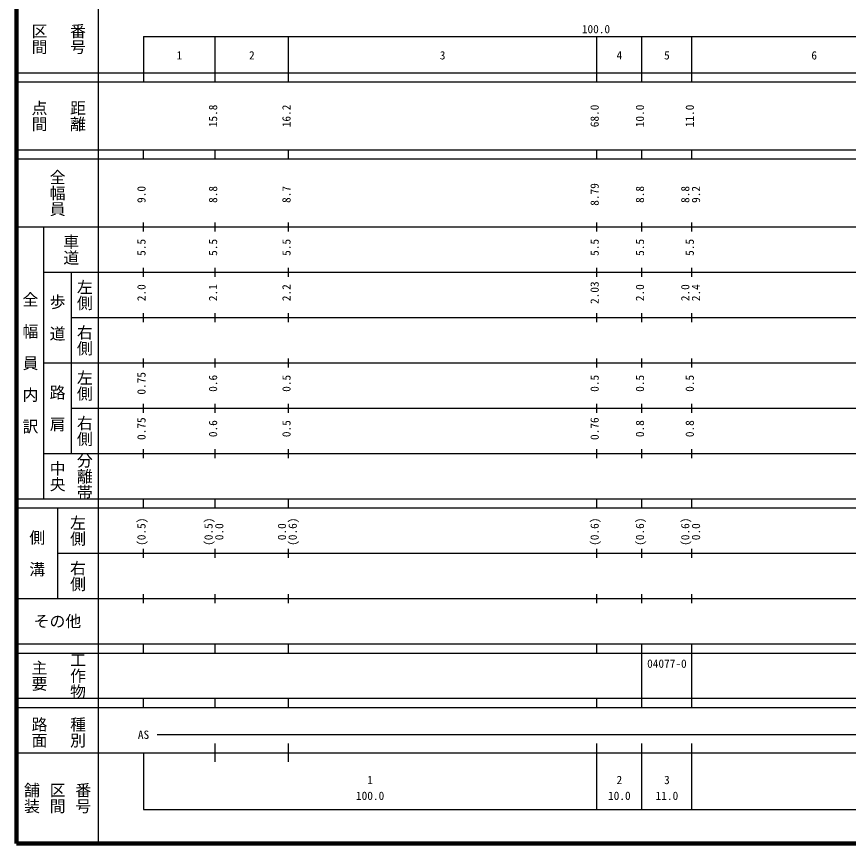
# Model space of a CAD drawing. Units: millimetres on the paper, enlarged 1000 times. Extents: x 40000 to 680000, y 20000 to 380000.
# Drawn here: x 40000 to 223540, y 20000 to 202409 of the extents above; entities that cross this region are included whole.
import ezdxf
from ezdxf.enums import TextEntityAlignment as Align

# ---------------------------------------------------------------- set-up
doc = ezdxf.new("R2010")
doc.units = ezdxf.units.MM
doc.header["$LTSCALE"] = 1000
doc.layers.add('M-TTL', color=2, linetype='Continuous', lineweight=140)
doc.layers.add('M-TTL-BAND', color=7, linetype='Continuous', lineweight=25)
doc.styles.add('@ＭＳ ゴシック', font='')
doc.styles.add('ＭＳ ゴシック', font='')
doc.styles.get('@ＭＳ ゴシック').set_extended_font_data('@MS Gothic')
doc.styles.get('ＭＳ ゴシック').set_extended_font_data('MS Gothic')

msp = doc.modelspace()

# ---------------------------------------------------------------- linework, layer by layer
at = {"layer": 'M-TTL'}
for p, q in [((40000, 380000), (40000, 20000)), ((40000, 20000), (680000, 20000))]:
    msp.add_line(p, q, dxfattribs=at)
at = {"layer": 'M-TTL-BAND'}
for p, q in [((58000, 370000), (58000, 20000)), ((68000, 198000), (579000, 198000)), ((68000, 198000), (68000, 188000)), ((83800, 188000), (83800, 198000)), ((100000, 188000), (100000, 198000)), ((168000, 188000), (168000, 198000)), ((178000, 188000), (178000, 198000)), ((189000, 188000), (189000, 198000)), ((40000, 190000), (579000, 190000)), ((40000, 188000), (579000, 188000)), ((40000, 173000), (579000, 173000)), ((68000, 171000), (68000, 173000)), ((83800, 171000), (83800, 173000)), ((100000, 171000), (100000, 173000)), ((168000, 171000), (168000, 173000)), ((178000, 171000), (178000, 173000)), ((189000, 171000), (189000, 173000)), ((40000, 171000), (579000, 171000)), ((68000, 155000), (68000, 157000)), ((83800, 155000), (83800, 157000)), ((100000, 155000), (100000, 157000)), ((168000, 155000), (168000, 157000)), ((178000, 155000), (178000, 157000)), ((189000, 155000), (189000, 157000)), ((40000, 156000), (579000, 156000)), ((46000, 96000), (46000, 156000)), ((68000, 145000), (68000, 147000)), ((83800, 145000), (83800, 147000)), ((100000, 145000), (100000, 147000)), ((168000, 145000), (168000, 147000)), ((178000, 145000), (178000, 147000)), ((189000, 145000), (189000, 147000)), ((46000, 146000), (579000, 146000)), ((52000, 146000), (52000, 106000)), ((52000, 136000), (579000, 136000)), ((68000, 135000), (68000, 137000)), ((83800, 135000), (83800, 137000)), ((100000, 135000), (100000, 137000)), ((168000, 135000), (168000, 137000)), ((178000, 135000), (178000, 137000)), ((189000, 135000), (189000, 137000)), ((68000, 125000), (68000, 127000)), ((83800, 125000), (83800, 127000)), ((100000, 125000), (100000, 127000)), ((168000, 125000), (168000, 127000)), ((178000, 125000), (178000, 127000)), ((189000, 125000), (189000, 127000)), ((46000, 126000), (579000, 126000)), ((52000, 116000), (579000, 116000)), ((68000, 115000), (68000, 117000)), ((83800, 115000), (83800, 117000)), ((100000, 115000), (100000, 117000)), ((168000, 115000), (168000, 117000)), ((178000, 115000), (178000, 117000)), ((189000, 115000), (189000, 117000)), ((68000, 105000), (68000, 107000)), ((83800, 105000), (83800, 107000)), ((100000, 105000), (100000, 107000)), ((168000, 105000), (168000, 107000)), ((178000, 105000), (178000, 107000)), ((189000, 105000), (189000, 107000)), ((46000, 106000), (579000, 106000)), ((40000, 96000), (579000, 96000)), ((68000, 94000), (68000, 96000)), ((83800, 94000), (83800, 96000)), ((100000, 94000), (100000, 96000)), ((168000, 94000), (168000, 96000)), ((178000, 94000), (178000, 96000)), ((189000, 94000), (189000, 96000)), ((40000, 94000), (579000, 94000)), ((49000, 94000), (49000, 74000)), ((68000, 83000), (68000, 85000)), ((83800, 83000), (83800, 85000)), ((100000, 83000), (100000, 85000)), ((168000, 83000), (168000, 85000)), ((178000, 83000), (178000, 85000)), ((189000, 83000), (189000, 85000)), ((49000, 84000), (579000, 84000)), ((40000, 74000), (579000, 74000)), ((68000, 73000), (68000, 75000)), ((83800, 73000), (83800, 75000)), ((100000, 73000), (100000, 75000)), ((168000, 73000), (168000, 75000)), ((178000, 73000), (178000, 75000)), ((189000, 73000), (189000, 75000)), ((40000, 64000), (579000, 64000)), ((68000, 62000), (68000, 64000)), ((83800, 62000), (83800, 64000)), ((100000, 62000), (100000, 64000)), ((168000, 62000), (168000, 64000)), ((178000, 62000), (178000, 64000)), ((189000, 62000), (189000, 64000)), ((40000, 62000), (579000, 62000)), ((178000, 52000), (178000, 62000)), ((189000, 52000), (189000, 62000)), ((40000, 52000), (579000, 52000)), ((68000, 50000), (68000, 52000)), ((83800, 50000), (83800, 52000)), ((100000, 50000), (100000, 52000)), ((168000, 50000), (168000, 52000)), ((178000, 50000), (178000, 52000)), ((189000, 50000), (189000, 52000)), ((40000, 50000), (579000, 50000)), ((71000, 44000), (565000, 44000)), ((83800, 38000), (83800, 42000)), ((100000, 38000), (100000, 42000)), ((168000, 27500), (168000, 42000)), ((178000, 27500), (178000, 42000)), ((189000, 27500), (189000, 42000)), ((40000, 40000), (579000, 40000)), ((68000, 40000), (68000, 27500)), ((68000, 27500), (579000, 27500))]:
    msp.add_line(p, q, dxfattribs=at)

# ---------------------------------------------------------------- texts
at = {"layer": 'M-TTL-BAND', "style": '@ＭＳ ゴシック'}
for s, p in [('区間', (45000, 197500)), ('番号', (53500, 197500)), ('点間', (45000, 180500)), ('距離', (53500, 180500)), ('全幅員', (49000, 163500)), ('車道', (52000, 151000)), ('左側', (55000, 141000)), ('全\u3000幅\u3000員\u3000内\u3000訳', (43000, 126000)), ('歩\u3000道', (49000, 136000)), ('右側', (55000, 131000)), ('左側', (55000, 121000)), ('路\u3000肩', (49000, 116000)), ('右側', (55000, 111000)), ('分離帯', (55000, 101000)), ('中央', (49000, 101000)), ('左側', (53500, 89000)), ('側\u3000溝', (44500, 84000)), ('右側', (53500, 79000)), ('工作物', (53500, 57000)), ('主要', (45000, 57000)), ('路面', (45000, 44500)), ('種別', (53500, 44500)), ('舗装', (43333, 30000)), ('区間', (49000, 30000)), ('番号', (54667, 30000))]:
    msp.add_text(s, height=2566, rotation=270, dxfattribs=at).set_placement(p, align=Align.MIDDLE_CENTER)
at = {"layer": 'M-TTL-BAND', "style": 'ＭＳ ゴシック'}
for s, p in [('100.0', (167844, 198195)), ('1', (75900, 192405)), ('2', (91900, 192405)), ('3', (134000, 192405)), ('4', (173000, 192405)), ('5', (183500, 192405)), ('6', (216000, 192405)), ('AS', (68000, 42500)), ('2', (173000, 32523)), ('3', (183500, 32523)), ('1', (118000, 32523)), ('100.0', (118000, 29033)), ('10.0', (173000, 29033)), ('11.0', (183500, 29033))]:
    msp.add_text(s, height=1833, dxfattribs=at).set_placement(p, align=Align.BOTTOM_CENTER)
for s, p in [('15.8', (84800, 180500)), ('16.2', (101000, 180500)), ('68.0', (169000, 180500)), ('10.0', (179000, 180500)), ('11.0', (190000, 180500)), ('8.79', (169000, 163174)), ('9.0', (69000, 163174)), ('8.8', (84800, 163174)), ('8.7', (101000, 163174)), ('8.8', (179000, 163174)), ('8.8', (189000, 163174)), ('9.2', (191370, 163174)), ('5.5', (69000, 151500)), ('5.5', (84800, 151500)), ('5.5', (101000, 151500)), ('5.5', (169000, 151500)), ('5.5', (179000, 151500)), ('5.5', (190000, 151500)), ('2.0', (69000, 141500)), ('2.1', (84800, 141500)), ('2.2', (101000, 141500)), ('2.03', (169000, 141500)), ('2.0', (179000, 141500)), ('2.0', (189000, 141500)), ('2.4', (191370, 141500)), ('0.75', (69000, 121500)), ('0.6', (84800, 121500)), ('0.5', (101000, 121500)), ('0.5', (169000, 121500)), ('0.5', (179000, 121500)), ('0.5', (190000, 121500)), ('0.75', (69000, 111500)), ('0.76', (169000, 111500)), ('0.6', (84800, 111500)), ('0.5', (101000, 111500)), ('0.8', (179000, 111500)), ('0.8', (190000, 111500)), ('(0.5)', (69000, 88764)), ('(0.5)', (83800, 88764)), ('0.0', (86170, 88764)), ('0.0', (100000, 88764)), ('(0.6)', (102370, 88764)), ('(0.6)', (169000, 88764)), ('(0.6)', (179000, 88764)), ('(0.6)', (189000, 88764)), ('0.0', (191370, 88764))]:
    msp.add_text(s, height=1833, rotation=90, dxfattribs=at).set_placement(p, align=Align.BOTTOM_CENTER)
for s, height, p in [('その他', 2566, (49000, 69000)), ('04077-0', 1833, (183500, 59655))]:
    msp.add_text(s, height=height, dxfattribs=at).set_placement(p, align=Align.MIDDLE_CENTER)

doc.saveas('drawing.dxf')
